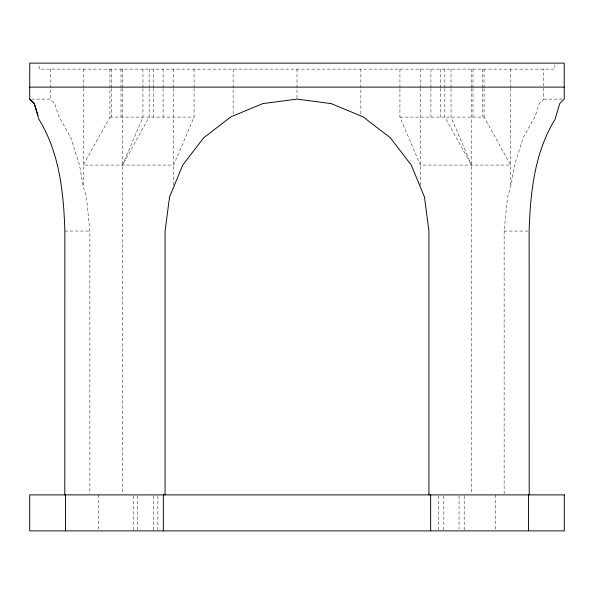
<?xml version="1.0" encoding="UTF-8"?>
<svg xmlns="http://www.w3.org/2000/svg" width="594" height="594" viewBox="0 0 594 594"><rect width="100%" height="100%" fill="white"/><g stroke="black" fill="none" stroke-linecap="round" stroke-linejoin="round"><path stroke-width="0.45" stroke-dasharray="2.97 2.23" d="M504.135 493.97L504.135 231.036L507.588 196.889L510.699 187.103L514.478 165.073L523.158 137.749L535.35 115.912L539.263 103.601L543.755 99.109L543.755 69.127M194.067 88.499L194.067 117.1L173.619 165.073L83.301 165.073L109.942 117.1L109.942 88.499M31.489 99.109L50.245 99.109L54.737 103.601L58.65 115.912L70.842 137.749L79.522 165.073L83.301 187.103L86.412 196.889L89.865 231.036L89.865 493.97M543.755 99.109L562.436 99.109M109.942 117.1L194.067 117.1M399.933 117.1L484.058 117.1L510.699 165.073L420.381 165.073L399.933 117.1L399.933 88.499M64.857 231.036L89.865 231.036M504.135 231.036L529.143 231.036M554.863 64.843L554.863 69.127L39.137 69.127L39.137 64.843M510.699 69.127L510.699 87.578M510.699 88.499L510.699 187.103M495.611 494.891L495.611 529.031M484.058 69.127L484.058 87.578M484.058 88.499L484.058 117.1M482.566 69.127L482.566 87.578M482.566 88.499L482.566 117.1M472.973 69.127L472.973 87.578M472.973 88.499L472.973 117.1M471.48 69.127L471.48 87.578M471.48 88.499L471.48 493.963M464.181 495.812L464.181 530.873M459.043 495.812L459.043 529.031M451.039 69.127L451.039 87.578M451.039 88.499L451.039 117.1L471.48 165.073L444.839 117.1L444.839 88.499M444.839 69.127L444.839 87.578M443.829 495.812L443.829 530.873M440.488 69.127L440.488 87.578M440.488 88.499L440.488 117.1M438.691 495.812L438.691 530.873M430.932 69.127L430.932 87.578M430.932 88.499L430.932 117.1M420.381 69.127L420.381 87.578M420.381 88.499L420.381 186.182M399.933 69.127L399.933 87.578M360.862 69.127L360.862 115.912M297 69.127L297 99.109M233.138 69.127L233.138 115.912M194.067 69.127L194.067 87.578M173.619 69.127L173.619 87.578M173.619 88.499L173.619 186.182M163.09 69.127L163.09 87.578M163.09 88.499L163.09 117.1M157.885 495.812L157.885 530.873M153.542 495.812L153.542 530.873M153.497 69.127L153.497 87.578M153.497 88.499L153.497 117.1M149.161 69.127L149.161 87.578M149.161 88.499L149.161 117.1L122.52 165.073L142.961 117.1L142.961 88.499M142.961 69.127L142.961 87.578M137.526 495.812L137.526 530.873M133.19 495.812L133.19 530.873M122.52 69.127L122.52 87.578M122.52 88.499L122.52 493.963M121.013 69.127L121.013 87.578M121.013 88.499L121.013 117.1M111.449 69.127L111.449 87.578M111.449 88.499L111.449 117.1M109.942 69.127L109.942 87.578M98.389 494.891L98.389 529.031M83.301 69.127L83.301 87.578M83.301 88.499L83.301 187.103M50.245 69.127L50.245 99.109"/><path stroke-width="0.89" d="M64.798 494.891L64.857 231.036C63.707 192.723 59.445 152.532 38.885 119.238L34.274 103.601L29.7 99.109L29.782 63.127L564.218 63.127L564.218 99.109L559.726 103.601L555.115 119.238C534.555 152.532 530.294 192.723 529.143 231.036L529.202 494.891M29.782 87.11L564.218 87.11M29.7 99.109L34.237 103.601L37.979 115.251M528.489 494.891L528.489 530.873M430.65 494.891L430.65 530.873M428.927 494.891L428.927 231.036L424.435 196.889L411.256 165.073L390.288 137.749L362.964 116.78L331.148 103.601L297 99.109L262.852 103.601L231.036 116.78L203.712 137.749L182.744 165.073L169.565 196.889L165.073 231.036L165.073 494.891M163.35 494.891L163.35 530.873M65.511 494.891L65.511 530.873M564.3 494.891L29.7 494.891L29.7 530.873L564.3 530.873L564.3 494.891"/></g></svg>
